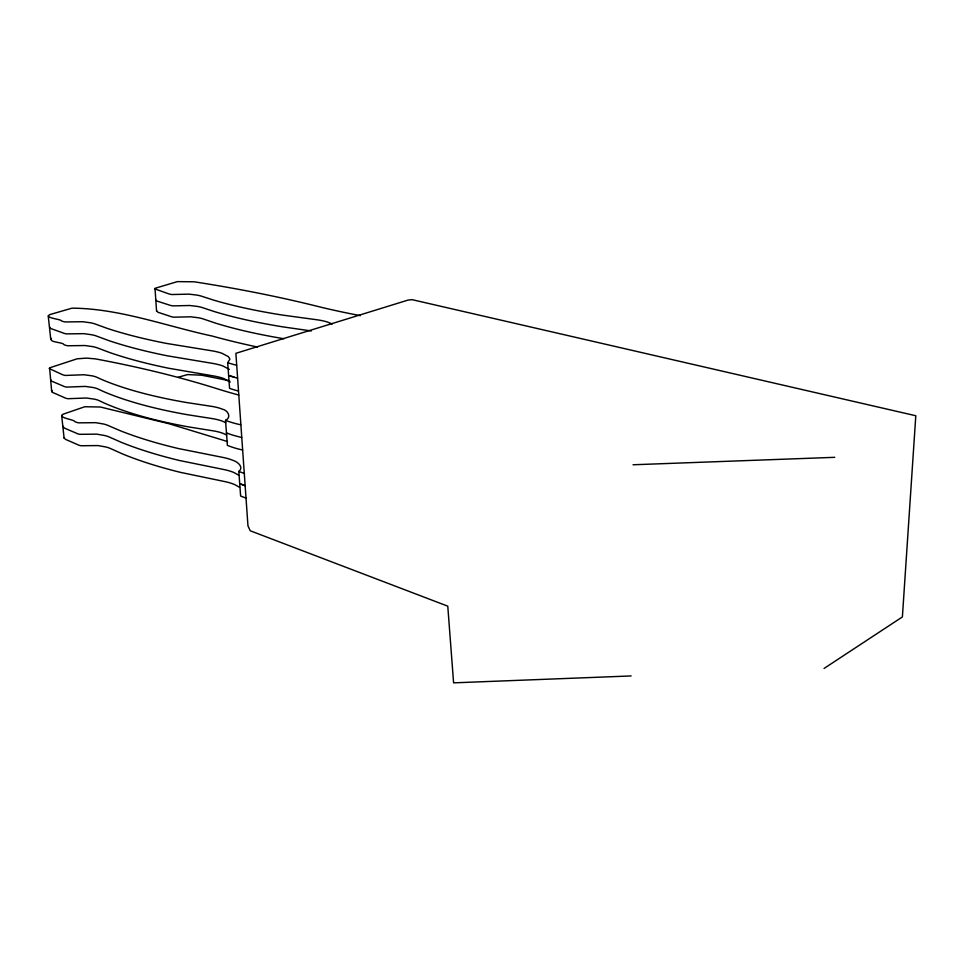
<?xml version="1.0" encoding="UTF-8"?>
<svg xmlns="http://www.w3.org/2000/svg" width="964" height="964" viewBox="0 0 964 964"><rect width="100%" height="100%" fill="white"/><g stroke="black" fill="none" stroke-linecap="round" stroke-linejoin="round"><path stroke-width="1.45" d="M226.697 435.089L224.226 433.848A42.97 14.412 -4.6 0 0 214.141 430.992L188.763 426.932A327.374 94.231 -2.2 0 1 103.979 402.928L98.641 400.397A25.51 7.857 -5.5 0 0 94.303 399.144L86.447 398.012L67.854 398.71A14.147 4.266 -5.4 0 1 64.19 397.529L52.08 392.191L52.369 390.601M51.682 391.517L49.574 367.85L77.12 358.813L86.471 358.114L95.267 358.861A2882.999 888.832 -22.5 0 1 217.539 388.866A434.005 116.825 -0.7 0 0 238.747 395.047M64.13 437.764L65.383 439.295L77.265 444.476A16.521 5.386 -5.6 0 0 80.964 445.742L97.954 445.573L105.522 446.91A30.005 10.002 -5.8 0 1 109.872 448.26L122.295 453.839A378.189 115.535 -1.8 0 0 180.593 472.396L224.781 481.578A50.574 18.376 -4.9 0 1 234.855 484.663L239.566 487.326M283.946 338.726A344.642 85.579 -1.3 0 1 215.37 323.073L202.729 318.783A26.763 7.314 -4 0 0 198.343 317.759L190.727 316.807L173.761 317.192A14.797 3.964 -4 0 1 170.013 316.24L157.927 312.264L156.734 310.866M246.254 498.147A101.557 36.126 -3.2 0 1 240.614 496.002L238.831 471.408C244.278 467.239 237.445 461.611 233.083 460.418A50.827 17.822 -4.8 0 0 222.961 457.43L178.581 448.585A379.816 111.848 -1.8 0 1 120.078 430.655L107.606 425.269A30.149 9.688 -5.6 0 0 103.256 423.955L95.653 422.678L78.578 422.847A16.605 5.218 -5.4 0 1 74.867 421.63C74.336 419.424 57.177 417.99 63.142 414.183L84.82 406.736L100.364 407.013L168.977 423.726L223.359 440.271A501.413 142.925 -0.2 0 0 227.492 441.633M155.65 299.876L156.963 301.069L169.074 304.961A14.822 3.88 -3.9 0 0 172.833 305.889L189.824 305.504L197.451 306.432A26.823 7.17 -4 0 1 201.85 307.432L214.502 311.625A345.353 83.88 -1.3 0 0 283.223 326.929L311.36 330.953M156.566 311.239L155.011 288.32L177.376 281.621L194.21 281.801A3696.398 1072.402 -22.5 0 1 316.879 306.203A458.551 104.956 -0.2 0 0 360.379 315.65M50.61 379.587L51.514 381.093L62.961 385.949A14.171 4.193 -5.3 0 0 66.636 387.106L85.266 386.407L93.147 387.516A25.57 7.712 -5.4 0 1 97.485 388.745L102.811 391.239A328.085 92.58 -2.2 0 0 187.775 414.773L213.213 418.75A43.091 14.171 -4.6 0 1 223.311 421.557L225.781 422.774M63.058 426.257L64.178 427.992L76.072 433.077A16.557 5.302 -5.5 0 0 79.771 434.318L96.81 434.149L104.389 435.463A30.077 9.845 -5.7 0 1 108.739 436.788L121.187 442.283A379.009 113.704 -1.8 0 0 179.593 460.527L223.877 469.528A50.706 18.099 -4.8 0 1 233.975 472.565L238.698 475.192M49.682 327.061L50.779 328.531L62.781 332.845A16.882 4.543 -4.9 0 0 66.516 333.893L83.88 333.652L91.568 334.737A30.679 8.435 -5.1 0 1 95.978 335.858L108.534 340.509A385.6 97.123 -1.8 0 0 167.712 355.885L212.695 363.404A51.767 15.557 -4.3 0 1 222.949 365.971L229.336 369.417M238.385 391.023A103.594 31.137 -3 0 1 229.565 388.347L227.697 362.681L229.914 359.126L228.408 356.668L222.009 353.294A51.899 15.255 -4.3 0 0 211.743 350.788L166.652 343.449A386.444 95.123 -1.8 0 1 107.378 328.423L94.785 323.868A30.752 8.266 -5 0 0 90.375 322.771L82.663 321.723L65.275 321.952A16.918 4.446 -4.8 0 1 61.515 320.94C61.166 319.06 43.585 317.987 49.742 314.626L71.975 308.167C119.705 308.444 166.121 326.169 212.442 336.111A510.016 121.524 -0.5 0 0 257.533 347.04M242.554 450.007A87.278 28.896 -3.3 0 1 227.383 445.368L225.528 420.328C231.902 417.376 227.817 410.17 222.395 409.194A43.199 13.918 -4.5 0 0 212.273 406.447L186.775 402.566A328.808 90.917 -2.2 0 1 101.666 379.479L96.316 377.044A25.63 7.579 -5.3 0 0 91.966 375.827L84.073 374.755L65.395 375.442A14.207 4.121 -5.2 0 1 61.72 374.309L49.188 368.525M824.075 668.438L902.388 616.936L915.8 415.749L412.086 299.659L407.977 300.105L235.879 353.318L247.965 525.898L250.218 530.766L447.778 606.175L453.598 682.849L631.107 675.945M51.466 338.424C48.308 342.642 63.202 342.003 64.022 344.69A16.846 4.639 -5 0 0 67.769 345.763L85.073 345.534L92.761 346.642A30.595 8.604 -5.1 0 1 97.147 347.799L109.691 352.535A384.757 99.087 -1.8 0 0 168.76 368.26L213.647 375.96A51.634 15.858 -4.4 0 1 223.877 378.575L230.251 382.093M178.039 377.298L187.606 374.586L201.512 375.201A3355.25 1140.906 -25.8 0 1 229.565 380.852M633.035 464.769L834.752 457.322M234.059 376.924L228.625 375.55A103.859 30.535 -3 0 0 237.469 378.165M244.037 485.049L239.723 483.735A101.859 35.584 -3.2 0 0 245.374 485.844M332.267 324L327.459 322.036A45.344 12.797 -3.1 0 0 317.264 319.819L282.488 315.083A346.076 82.157 -1.3 0 1 213.659 300.117L200.97 296.02A26.884 7.025 -3.9 0 0 196.572 295.044L188.932 294.141L171.893 294.538A14.858 3.808 -3.9 0 1 168.122 293.622L154.638 288.826M61.648 415.363L64.106 438.222M48.224 315.843L50.755 339.364M236.554 365.236A104.124 29.932 -2.9 0 1 227.697 362.681M244.507 473.481A102.051 35.017 -3.2 0 1 238.843 471.408M241.663 437.427A87.495 28.414 -3.3 0 1 226.456 432.872M240.759 424.787A87.712 27.92 -3.3 0 1 225.528 420.328"/></g></svg>
